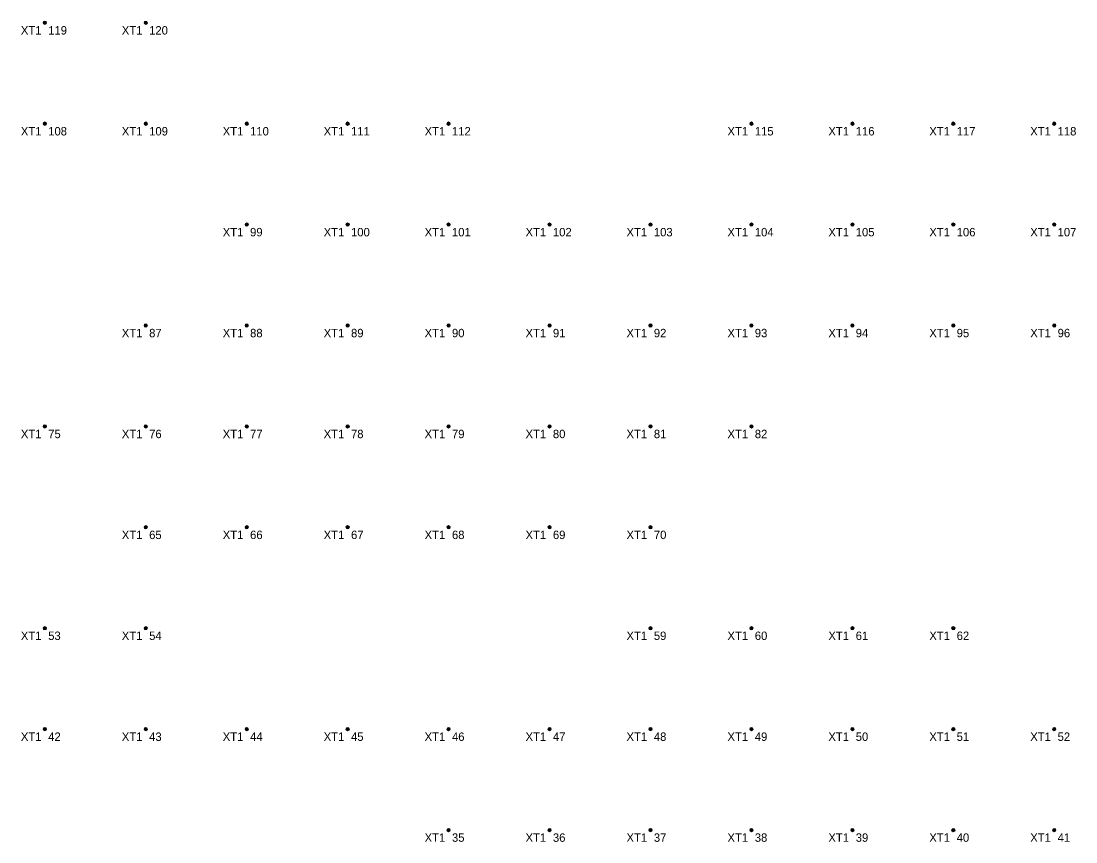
# Model space of a CAD drawing. Header units: millimetres. Extents: x -7 to 1066, y -16 to 1110.
# Drawn here: x -7.1 to 306.4, y 866.5 to 1110.5 of the extents above; entities that cross this region are included whole.
import ezdxf

# ---------------------------------------------------------------- set-up
doc = ezdxf.new("R2010")
doc.units = ezdxf.units.MM

# ---------------------------------------------------------------- blocks, each defined once
blk = doc.blocks.new('XT1#35')
at = {"lineweight": 0}
for radius in [0.5, 0.3, 0.1]:
    blk.add_circle((0, 0), radius, dxfattribs=at)
at = {"char_height": 2.5}
for s, insert, attachment_point in [('XT1', (-1, -1), 3), ('35', (1, -1), 1)]:
    blk.add_mtext(s, dxfattribs=dict(at, insert=insert, attachment_point=attachment_point))
blk = doc.blocks.new('XT1#36')
at = {"lineweight": 0}
for radius in [0.5, 0.3, 0.1]:
    blk.add_circle((0, 0), radius, dxfattribs=at)
at = {"char_height": 2.5}
for s, insert, attachment_point in [('XT1', (-1, -1), 3), ('36', (1, -1), 1)]:
    blk.add_mtext(s, dxfattribs=dict(at, insert=insert, attachment_point=attachment_point))
blk = doc.blocks.new('XT1#37')
at = {"lineweight": 0}
for radius in [0.5, 0.3, 0.1]:
    blk.add_circle((0, 0), radius, dxfattribs=at)
at = {"char_height": 2.5}
for s, insert, attachment_point in [('XT1', (-1, -1), 3), ('37', (1, -1), 1)]:
    blk.add_mtext(s, dxfattribs=dict(at, insert=insert, attachment_point=attachment_point))
blk = doc.blocks.new('XT1#38')
at = {"lineweight": 0}
for radius in [0.5, 0.3, 0.1]:
    blk.add_circle((0, 0), radius, dxfattribs=at)
at = {"char_height": 2.5}
for s, insert, attachment_point in [('XT1', (-1, -1), 3), ('38', (1, -1), 1)]:
    blk.add_mtext(s, dxfattribs=dict(at, insert=insert, attachment_point=attachment_point))
blk = doc.blocks.new('XT1#39')
at = {"lineweight": 0}
for radius in [0.5, 0.3, 0.1]:
    blk.add_circle((0, 0), radius, dxfattribs=at)
at = {"char_height": 2.5}
for s, insert, attachment_point in [('XT1', (-1, -1), 3), ('39', (1, -1), 1)]:
    blk.add_mtext(s, dxfattribs=dict(at, insert=insert, attachment_point=attachment_point))
blk = doc.blocks.new('XT1#40')
at = {"lineweight": 0}
for radius in [0.5, 0.3, 0.1]:
    blk.add_circle((0, 0), radius, dxfattribs=at)
at = {"char_height": 2.5}
for s, insert, attachment_point in [('XT1', (-1, -1), 3), ('40', (1, -1), 1)]:
    blk.add_mtext(s, dxfattribs=dict(at, insert=insert, attachment_point=attachment_point))
blk = doc.blocks.new('XT1#41')
at = {"lineweight": 0}
for radius in [0.5, 0.3, 0.1]:
    blk.add_circle((0, 0), radius, dxfattribs=at)
at = {"char_height": 2.5}
for s, insert, attachment_point in [('XT1', (-1, -1), 3), ('41', (1, -1), 1)]:
    blk.add_mtext(s, dxfattribs=dict(at, insert=insert, attachment_point=attachment_point))
blk = doc.blocks.new('XT1#42')
at = {"lineweight": 0}
for radius in [0.5, 0.3, 0.1]:
    blk.add_circle((0, 0), radius, dxfattribs=at)
at = {"char_height": 2.5}
for s, insert, attachment_point in [('XT1', (-1, -1), 3), ('42', (1, -1), 1)]:
    blk.add_mtext(s, dxfattribs=dict(at, insert=insert, attachment_point=attachment_point))
blk = doc.blocks.new('XT1#43')
at = {"lineweight": 0}
for radius in [0.5, 0.3, 0.1]:
    blk.add_circle((0, 0), radius, dxfattribs=at)
at = {"char_height": 2.5}
for s, insert, attachment_point in [('XT1', (-1, -1), 3), ('43', (1, -1), 1)]:
    blk.add_mtext(s, dxfattribs=dict(at, insert=insert, attachment_point=attachment_point))
blk = doc.blocks.new('XT1#44')
at = {"lineweight": 0}
for radius in [0.5, 0.3, 0.1]:
    blk.add_circle((0, 0), radius, dxfattribs=at)
at = {"char_height": 2.5}
for s, insert, attachment_point in [('XT1', (-1, -1), 3), ('44', (1, -1), 1)]:
    blk.add_mtext(s, dxfattribs=dict(at, insert=insert, attachment_point=attachment_point))
blk = doc.blocks.new('XT1#45')
at = {"lineweight": 0}
for radius in [0.5, 0.3, 0.1]:
    blk.add_circle((0, 0), radius, dxfattribs=at)
at = {"char_height": 2.5}
for s, insert, attachment_point in [('XT1', (-1, -1), 3), ('45', (1, -1), 1)]:
    blk.add_mtext(s, dxfattribs=dict(at, insert=insert, attachment_point=attachment_point))
blk = doc.blocks.new('XT1#46')
at = {"lineweight": 0}
for radius in [0.5, 0.3, 0.1]:
    blk.add_circle((0, 0), radius, dxfattribs=at)
at = {"char_height": 2.5}
for s, insert, attachment_point in [('XT1', (-1, -1), 3), ('46', (1, -1), 1)]:
    blk.add_mtext(s, dxfattribs=dict(at, insert=insert, attachment_point=attachment_point))
blk = doc.blocks.new('XT1#47')
at = {"lineweight": 0}
for radius in [0.5, 0.3, 0.1]:
    blk.add_circle((0, 0), radius, dxfattribs=at)
at = {"char_height": 2.5}
for s, insert, attachment_point in [('XT1', (-1, -1), 3), ('47', (1, -1), 1)]:
    blk.add_mtext(s, dxfattribs=dict(at, insert=insert, attachment_point=attachment_point))
blk = doc.blocks.new('XT1#48')
at = {"lineweight": 0}
for radius in [0.5, 0.3, 0.1]:
    blk.add_circle((0, 0), radius, dxfattribs=at)
at = {"char_height": 2.5}
for s, insert, attachment_point in [('XT1', (-1, -1), 3), ('48', (1, -1), 1)]:
    blk.add_mtext(s, dxfattribs=dict(at, insert=insert, attachment_point=attachment_point))
blk = doc.blocks.new('XT1#49')
at = {"lineweight": 0}
for radius in [0.5, 0.3, 0.1]:
    blk.add_circle((0, 0), radius, dxfattribs=at)
at = {"char_height": 2.5}
for s, insert, attachment_point in [('XT1', (-1, -1), 3), ('49', (1, -1), 1)]:
    blk.add_mtext(s, dxfattribs=dict(at, insert=insert, attachment_point=attachment_point))
blk = doc.blocks.new('XT1#50')
at = {"lineweight": 0}
for radius in [0.5, 0.3, 0.1]:
    blk.add_circle((0, 0), radius, dxfattribs=at)
at = {"char_height": 2.5}
for s, insert, attachment_point in [('XT1', (-1, -1), 3), ('50', (1, -1), 1)]:
    blk.add_mtext(s, dxfattribs=dict(at, insert=insert, attachment_point=attachment_point))
blk = doc.blocks.new('XT1#51')
at = {"lineweight": 0}
for radius in [0.5, 0.3, 0.1]:
    blk.add_circle((0, 0), radius, dxfattribs=at)
at = {"char_height": 2.5}
for s, insert, attachment_point in [('XT1', (-1, -1), 3), ('51', (1, -1), 1)]:
    blk.add_mtext(s, dxfattribs=dict(at, insert=insert, attachment_point=attachment_point))
blk = doc.blocks.new('XT1#52')
at = {"lineweight": 0}
for radius in [0.5, 0.3, 0.1]:
    blk.add_circle((0, 0), radius, dxfattribs=at)
at = {"char_height": 2.5}
for s, insert, attachment_point in [('XT1', (-1, -1), 3), ('52', (1, -1), 1)]:
    blk.add_mtext(s, dxfattribs=dict(at, insert=insert, attachment_point=attachment_point))
blk = doc.blocks.new('XT1#53')
at = {"lineweight": 0}
for radius in [0.5, 0.3, 0.1]:
    blk.add_circle((0, 0), radius, dxfattribs=at)
at = {"char_height": 2.5}
for s, insert, attachment_point in [('XT1', (-1, -1), 3), ('53', (1, -1), 1)]:
    blk.add_mtext(s, dxfattribs=dict(at, insert=insert, attachment_point=attachment_point))
blk = doc.blocks.new('XT1#54')
at = {"lineweight": 0}
for radius in [0.5, 0.3, 0.1]:
    blk.add_circle((0, 0), radius, dxfattribs=at)
at = {"char_height": 2.5}
for s, insert, attachment_point in [('XT1', (-1, -1), 3), ('54', (1, -1), 1)]:
    blk.add_mtext(s, dxfattribs=dict(at, insert=insert, attachment_point=attachment_point))
blk = doc.blocks.new('XT1#59')
at = {"lineweight": 0}
for radius in [0.5, 0.3, 0.1]:
    blk.add_circle((0, 0), radius, dxfattribs=at)
at = {"char_height": 2.5}
for s, insert, attachment_point in [('XT1', (-1, -1), 3), ('59', (1, -1), 1)]:
    blk.add_mtext(s, dxfattribs=dict(at, insert=insert, attachment_point=attachment_point))
blk = doc.blocks.new('XT1#60')
at = {"lineweight": 0}
for radius in [0.5, 0.3, 0.1]:
    blk.add_circle((0, 0), radius, dxfattribs=at)
at = {"char_height": 2.5}
for s, insert, attachment_point in [('XT1', (-1, -1), 3), ('60', (1, -1), 1)]:
    blk.add_mtext(s, dxfattribs=dict(at, insert=insert, attachment_point=attachment_point))
blk = doc.blocks.new('XT1#61')
at = {"lineweight": 0}
for radius in [0.5, 0.3, 0.1]:
    blk.add_circle((0, 0), radius, dxfattribs=at)
at = {"char_height": 2.5}
for s, insert, attachment_point in [('XT1', (-1, -1), 3), ('61', (1, -1), 1)]:
    blk.add_mtext(s, dxfattribs=dict(at, insert=insert, attachment_point=attachment_point))
blk = doc.blocks.new('XT1#62')
at = {"lineweight": 0}
for radius in [0.5, 0.3, 0.1]:
    blk.add_circle((0, 0), radius, dxfattribs=at)
at = {"char_height": 2.5}
for s, insert, attachment_point in [('XT1', (-1, -1), 3), ('62', (1, -1), 1)]:
    blk.add_mtext(s, dxfattribs=dict(at, insert=insert, attachment_point=attachment_point))
blk = doc.blocks.new('XT1#65')
at = {"lineweight": 0}
for radius in [0.5, 0.3, 0.1]:
    blk.add_circle((0, 0), radius, dxfattribs=at)
at = {"char_height": 2.5}
for s, insert, attachment_point in [('XT1', (-1, -1), 3), ('65', (1, -1), 1)]:
    blk.add_mtext(s, dxfattribs=dict(at, insert=insert, attachment_point=attachment_point))
blk = doc.blocks.new('XT1#66')
at = {"lineweight": 0}
for radius in [0.5, 0.3, 0.1]:
    blk.add_circle((0, 0), radius, dxfattribs=at)
at = {"char_height": 2.5}
for s, insert, attachment_point in [('XT1', (-1, -1), 3), ('66', (1, -1), 1)]:
    blk.add_mtext(s, dxfattribs=dict(at, insert=insert, attachment_point=attachment_point))
blk = doc.blocks.new('XT1#67')
at = {"lineweight": 0}
for radius in [0.5, 0.3, 0.1]:
    blk.add_circle((0, 0), radius, dxfattribs=at)
at = {"char_height": 2.5}
for s, insert, attachment_point in [('XT1', (-1, -1), 3), ('67', (1, -1), 1)]:
    blk.add_mtext(s, dxfattribs=dict(at, insert=insert, attachment_point=attachment_point))
blk = doc.blocks.new('XT1#68')
at = {"lineweight": 0}
for radius in [0.5, 0.3, 0.1]:
    blk.add_circle((0, 0), radius, dxfattribs=at)
at = {"char_height": 2.5}
for s, insert, attachment_point in [('XT1', (-1, -1), 3), ('68', (1, -1), 1)]:
    blk.add_mtext(s, dxfattribs=dict(at, insert=insert, attachment_point=attachment_point))
blk = doc.blocks.new('XT1#69')
at = {"lineweight": 0}
for radius in [0.5, 0.3, 0.1]:
    blk.add_circle((0, 0), radius, dxfattribs=at)
at = {"char_height": 2.5}
for s, insert, attachment_point in [('XT1', (-1, -1), 3), ('69', (1, -1), 1)]:
    blk.add_mtext(s, dxfattribs=dict(at, insert=insert, attachment_point=attachment_point))
blk = doc.blocks.new('XT1#70')
at = {"lineweight": 0}
for radius in [0.5, 0.3, 0.1]:
    blk.add_circle((0, 0), radius, dxfattribs=at)
at = {"char_height": 2.5}
for s, insert, attachment_point in [('XT1', (-1, -1), 3), ('70', (1, -1), 1)]:
    blk.add_mtext(s, dxfattribs=dict(at, insert=insert, attachment_point=attachment_point))
blk = doc.blocks.new('XT1#75')
at = {"lineweight": 0}
for radius in [0.5, 0.3, 0.1]:
    blk.add_circle((0, 0), radius, dxfattribs=at)
at = {"char_height": 2.5}
for s, insert, attachment_point in [('XT1', (-1, -1), 3), ('75', (1, -1), 1)]:
    blk.add_mtext(s, dxfattribs=dict(at, insert=insert, attachment_point=attachment_point))
blk = doc.blocks.new('XT1#76')
at = {"lineweight": 0}
for radius in [0.5, 0.3, 0.1]:
    blk.add_circle((0, 0), radius, dxfattribs=at)
at = {"char_height": 2.5}
for s, insert, attachment_point in [('XT1', (-1, -1), 3), ('76', (1, -1), 1)]:
    blk.add_mtext(s, dxfattribs=dict(at, insert=insert, attachment_point=attachment_point))
blk = doc.blocks.new('XT1#77')
at = {"lineweight": 0}
for radius in [0.5, 0.3, 0.1]:
    blk.add_circle((0, 0), radius, dxfattribs=at)
at = {"char_height": 2.5}
for s, insert, attachment_point in [('XT1', (-1, -1), 3), ('77', (1, -1), 1)]:
    blk.add_mtext(s, dxfattribs=dict(at, insert=insert, attachment_point=attachment_point))
blk = doc.blocks.new('XT1#78')
at = {"lineweight": 0}
for radius in [0.5, 0.3, 0.1]:
    blk.add_circle((0, 0), radius, dxfattribs=at)
at = {"char_height": 2.5}
for s, insert, attachment_point in [('XT1', (-1, -1), 3), ('78', (1, -1), 1)]:
    blk.add_mtext(s, dxfattribs=dict(at, insert=insert, attachment_point=attachment_point))
blk = doc.blocks.new('XT1#79')
at = {"lineweight": 0}
for radius in [0.5, 0.3, 0.1]:
    blk.add_circle((0, 0), radius, dxfattribs=at)
at = {"char_height": 2.5}
for s, insert, attachment_point in [('XT1', (-1, -1), 3), ('79', (1, -1), 1)]:
    blk.add_mtext(s, dxfattribs=dict(at, insert=insert, attachment_point=attachment_point))
blk = doc.blocks.new('XT1#80')
at = {"lineweight": 0}
for radius in [0.5, 0.3, 0.1]:
    blk.add_circle((0, 0), radius, dxfattribs=at)
at = {"char_height": 2.5}
for s, insert, attachment_point in [('XT1', (-1, -1), 3), ('80', (1, -1), 1)]:
    blk.add_mtext(s, dxfattribs=dict(at, insert=insert, attachment_point=attachment_point))
blk = doc.blocks.new('XT1#81')
at = {"lineweight": 0}
for radius in [0.5, 0.3, 0.1]:
    blk.add_circle((0, 0), radius, dxfattribs=at)
at = {"char_height": 2.5}
for s, insert, attachment_point in [('XT1', (-1, -1), 3), ('81', (1, -1), 1)]:
    blk.add_mtext(s, dxfattribs=dict(at, insert=insert, attachment_point=attachment_point))
blk = doc.blocks.new('XT1#82')
at = {"lineweight": 0}
for radius in [0.5, 0.3, 0.1]:
    blk.add_circle((0, 0), radius, dxfattribs=at)
at = {"char_height": 2.5}
for s, insert, attachment_point in [('XT1', (-1, -1), 3), ('82', (1, -1), 1)]:
    blk.add_mtext(s, dxfattribs=dict(at, insert=insert, attachment_point=attachment_point))
blk = doc.blocks.new('XT1#87')
at = {"lineweight": 0}
for radius in [0.5, 0.3, 0.1]:
    blk.add_circle((0, 0), radius, dxfattribs=at)
at = {"char_height": 2.5}
for s, insert, attachment_point in [('XT1', (-1, -1), 3), ('87', (1, -1), 1)]:
    blk.add_mtext(s, dxfattribs=dict(at, insert=insert, attachment_point=attachment_point))
blk = doc.blocks.new('XT1#88')
at = {"lineweight": 0}
for radius in [0.5, 0.3, 0.1]:
    blk.add_circle((0, 0), radius, dxfattribs=at)
at = {"char_height": 2.5}
for s, insert, attachment_point in [('XT1', (-1, -1), 3), ('88', (1, -1), 1)]:
    blk.add_mtext(s, dxfattribs=dict(at, insert=insert, attachment_point=attachment_point))
blk = doc.blocks.new('XT1#89')
at = {"lineweight": 0}
for radius in [0.5, 0.3, 0.1]:
    blk.add_circle((0, 0), radius, dxfattribs=at)
at = {"char_height": 2.5}
for s, insert, attachment_point in [('XT1', (-1, -1), 3), ('89', (1, -1), 1)]:
    blk.add_mtext(s, dxfattribs=dict(at, insert=insert, attachment_point=attachment_point))
blk = doc.blocks.new('XT1#90')
at = {"lineweight": 0}
for radius in [0.5, 0.3, 0.1]:
    blk.add_circle((0, 0), radius, dxfattribs=at)
at = {"char_height": 2.5}
for s, insert, attachment_point in [('XT1', (-1, -1), 3), ('90', (1, -1), 1)]:
    blk.add_mtext(s, dxfattribs=dict(at, insert=insert, attachment_point=attachment_point))
blk = doc.blocks.new('XT1#91')
at = {"lineweight": 0}
for radius in [0.5, 0.3, 0.1]:
    blk.add_circle((0, 0), radius, dxfattribs=at)
at = {"char_height": 2.5}
for s, insert, attachment_point in [('XT1', (-1, -1), 3), ('91', (1, -1), 1)]:
    blk.add_mtext(s, dxfattribs=dict(at, insert=insert, attachment_point=attachment_point))
blk = doc.blocks.new('XT1#92')
at = {"lineweight": 0}
for radius in [0.5, 0.3, 0.1]:
    blk.add_circle((0, 0), radius, dxfattribs=at)
at = {"char_height": 2.5}
for s, insert, attachment_point in [('XT1', (-1, -1), 3), ('92', (1, -1), 1)]:
    blk.add_mtext(s, dxfattribs=dict(at, insert=insert, attachment_point=attachment_point))
blk = doc.blocks.new('XT1#93')
at = {"lineweight": 0}
for radius in [0.5, 0.3, 0.1]:
    blk.add_circle((0, 0), radius, dxfattribs=at)
at = {"char_height": 2.5}
for s, insert, attachment_point in [('XT1', (-1, -1), 3), ('93', (1, -1), 1)]:
    blk.add_mtext(s, dxfattribs=dict(at, insert=insert, attachment_point=attachment_point))
blk = doc.blocks.new('XT1#94')
at = {"lineweight": 0}
for radius in [0.5, 0.3, 0.1]:
    blk.add_circle((0, 0), radius, dxfattribs=at)
at = {"char_height": 2.5}
for s, insert, attachment_point in [('XT1', (-1, -1), 3), ('94', (1, -1), 1)]:
    blk.add_mtext(s, dxfattribs=dict(at, insert=insert, attachment_point=attachment_point))
blk = doc.blocks.new('XT1#95')
at = {"lineweight": 0}
for radius in [0.5, 0.3, 0.1]:
    blk.add_circle((0, 0), radius, dxfattribs=at)
at = {"char_height": 2.5}
for s, insert, attachment_point in [('XT1', (-1, -1), 3), ('95', (1, -1), 1)]:
    blk.add_mtext(s, dxfattribs=dict(at, insert=insert, attachment_point=attachment_point))
blk = doc.blocks.new('XT1#96')
at = {"lineweight": 0}
for radius in [0.5, 0.3, 0.1]:
    blk.add_circle((0, 0), radius, dxfattribs=at)
at = {"char_height": 2.5}
for s, insert, attachment_point in [('XT1', (-1, -1), 3), ('96', (1, -1), 1)]:
    blk.add_mtext(s, dxfattribs=dict(at, insert=insert, attachment_point=attachment_point))
blk = doc.blocks.new('XT1#99')
at = {"lineweight": 0}
for radius in [0.5, 0.3, 0.1]:
    blk.add_circle((0, 0), radius, dxfattribs=at)
at = {"char_height": 2.5}
for s, insert, attachment_point in [('XT1', (-1, -1), 3), ('99', (1, -1), 1)]:
    blk.add_mtext(s, dxfattribs=dict(at, insert=insert, attachment_point=attachment_point))
blk = doc.blocks.new('XT1#100')
at = {"lineweight": 0}
for radius in [0.5, 0.3, 0.1]:
    blk.add_circle((0, 0), radius, dxfattribs=at)
at = {"char_height": 2.5}
for s, insert, attachment_point in [('XT1', (-1, -1), 3), ('100', (1, -1), 1)]:
    blk.add_mtext(s, dxfattribs=dict(at, insert=insert, attachment_point=attachment_point))
blk = doc.blocks.new('XT1#101')
at = {"lineweight": 0}
for radius in [0.5, 0.3, 0.1]:
    blk.add_circle((0, 0), radius, dxfattribs=at)
at = {"char_height": 2.5}
for s, insert, attachment_point in [('XT1', (-1, -1), 3), ('101', (1, -1), 1)]:
    blk.add_mtext(s, dxfattribs=dict(at, insert=insert, attachment_point=attachment_point))
blk = doc.blocks.new('XT1#102')
at = {"lineweight": 0}
for radius in [0.5, 0.3, 0.1]:
    blk.add_circle((0, 0), radius, dxfattribs=at)
at = {"char_height": 2.5}
for s, insert, attachment_point in [('XT1', (-1, -1), 3), ('102', (1, -1), 1)]:
    blk.add_mtext(s, dxfattribs=dict(at, insert=insert, attachment_point=attachment_point))
blk = doc.blocks.new('XT1#103')
at = {"lineweight": 0}
for radius in [0.5, 0.3, 0.1]:
    blk.add_circle((0, 0), radius, dxfattribs=at)
at = {"char_height": 2.5}
for s, insert, attachment_point in [('XT1', (-1, -1), 3), ('103', (1, -1), 1)]:
    blk.add_mtext(s, dxfattribs=dict(at, insert=insert, attachment_point=attachment_point))
blk = doc.blocks.new('XT1#104')
at = {"lineweight": 0}
for radius in [0.5, 0.3, 0.1]:
    blk.add_circle((0, 0), radius, dxfattribs=at)
at = {"char_height": 2.5}
for s, insert, attachment_point in [('XT1', (-1, -1), 3), ('104', (1, -1), 1)]:
    blk.add_mtext(s, dxfattribs=dict(at, insert=insert, attachment_point=attachment_point))
blk = doc.blocks.new('XT1#105')
at = {"lineweight": 0}
for radius in [0.5, 0.3, 0.1]:
    blk.add_circle((0, 0), radius, dxfattribs=at)
at = {"char_height": 2.5}
for s, insert, attachment_point in [('XT1', (-1, -1), 3), ('105', (1, -1), 1)]:
    blk.add_mtext(s, dxfattribs=dict(at, insert=insert, attachment_point=attachment_point))
blk = doc.blocks.new('XT1#106')
at = {"lineweight": 0}
for radius in [0.5, 0.3, 0.1]:
    blk.add_circle((0, 0), radius, dxfattribs=at)
at = {"char_height": 2.5}
for s, insert, attachment_point in [('XT1', (-1, -1), 3), ('106', (1, -1), 1)]:
    blk.add_mtext(s, dxfattribs=dict(at, insert=insert, attachment_point=attachment_point))
blk = doc.blocks.new('XT1#107')
at = {"lineweight": 0}
for radius in [0.5, 0.3, 0.1]:
    blk.add_circle((0, 0), radius, dxfattribs=at)
at = {"char_height": 2.5}
for s, insert, attachment_point in [('XT1', (-1, -1), 3), ('107', (1, -1), 1)]:
    blk.add_mtext(s, dxfattribs=dict(at, insert=insert, attachment_point=attachment_point))
blk = doc.blocks.new('XT1#108')
at = {"lineweight": 0}
for radius in [0.5, 0.3, 0.1]:
    blk.add_circle((0, 0), radius, dxfattribs=at)
at = {"char_height": 2.5}
for s, insert, attachment_point in [('XT1', (-1, -1), 3), ('108', (1, -1), 1)]:
    blk.add_mtext(s, dxfattribs=dict(at, insert=insert, attachment_point=attachment_point))
blk = doc.blocks.new('XT1#109')
at = {"lineweight": 0}
for radius in [0.5, 0.3, 0.1]:
    blk.add_circle((0, 0), radius, dxfattribs=at)
at = {"char_height": 2.5}
for s, insert, attachment_point in [('XT1', (-1, -1), 3), ('109', (1, -1), 1)]:
    blk.add_mtext(s, dxfattribs=dict(at, insert=insert, attachment_point=attachment_point))
blk = doc.blocks.new('XT1#110')
at = {"lineweight": 0}
for radius in [0.5, 0.3, 0.1]:
    blk.add_circle((0, 0), radius, dxfattribs=at)
at = {"char_height": 2.5}
for s, insert, attachment_point in [('XT1', (-1, -1), 3), ('110', (1, -1), 1)]:
    blk.add_mtext(s, dxfattribs=dict(at, insert=insert, attachment_point=attachment_point))
blk = doc.blocks.new('XT1#111')
at = {"lineweight": 0}
for radius in [0.5, 0.3, 0.1]:
    blk.add_circle((0, 0), radius, dxfattribs=at)
at = {"char_height": 2.5}
for s, insert, attachment_point in [('XT1', (-1, -1), 3), ('111', (1, -1), 1)]:
    blk.add_mtext(s, dxfattribs=dict(at, insert=insert, attachment_point=attachment_point))
blk = doc.blocks.new('XT1#112')
at = {"lineweight": 0}
for radius in [0.5, 0.3, 0.1]:
    blk.add_circle((0, 0), radius, dxfattribs=at)
at = {"char_height": 2.5}
for s, insert, attachment_point in [('XT1', (-1, -1), 3), ('112', (1, -1), 1)]:
    blk.add_mtext(s, dxfattribs=dict(at, insert=insert, attachment_point=attachment_point))
blk = doc.blocks.new('XT1#115')
at = {"lineweight": 0}
for radius in [0.5, 0.3, 0.1]:
    blk.add_circle((0, 0), radius, dxfattribs=at)
at = {"char_height": 2.5}
for s, insert, attachment_point in [('XT1', (-1, -1), 3), ('115', (1, -1), 1)]:
    blk.add_mtext(s, dxfattribs=dict(at, insert=insert, attachment_point=attachment_point))
blk = doc.blocks.new('XT1#116')
at = {"lineweight": 0}
for radius in [0.5, 0.3, 0.1]:
    blk.add_circle((0, 0), radius, dxfattribs=at)
at = {"char_height": 2.5}
for s, insert, attachment_point in [('XT1', (-1, -1), 3), ('116', (1, -1), 1)]:
    blk.add_mtext(s, dxfattribs=dict(at, insert=insert, attachment_point=attachment_point))
blk = doc.blocks.new('XT1#117')
at = {"lineweight": 0}
for radius in [0.5, 0.3, 0.1]:
    blk.add_circle((0, 0), radius, dxfattribs=at)
at = {"char_height": 2.5}
for s, insert, attachment_point in [('XT1', (-1, -1), 3), ('117', (1, -1), 1)]:
    blk.add_mtext(s, dxfattribs=dict(at, insert=insert, attachment_point=attachment_point))
blk = doc.blocks.new('XT1#118')
at = {"lineweight": 0}
for radius in [0.5, 0.3, 0.1]:
    blk.add_circle((0, 0), radius, dxfattribs=at)
at = {"char_height": 2.5}
for s, insert, attachment_point in [('XT1', (-1, -1), 3), ('118', (1, -1), 1)]:
    blk.add_mtext(s, dxfattribs=dict(at, insert=insert, attachment_point=attachment_point))
blk = doc.blocks.new('XT1#119')
at = {"lineweight": 0}
for radius in [0.5, 0.3, 0.1]:
    blk.add_circle((0, 0), radius, dxfattribs=at)
at = {"char_height": 2.5}
for s, insert, attachment_point in [('XT1', (-1, -1), 3), ('119', (1, -1), 1)]:
    blk.add_mtext(s, dxfattribs=dict(at, insert=insert, attachment_point=attachment_point))
blk = doc.blocks.new('XT1#120')
at = {"lineweight": 0}
for radius in [0.5, 0.3, 0.1]:
    blk.add_circle((0, 0), radius, dxfattribs=at)
at = {"char_height": 2.5}
for s, insert, attachment_point in [('XT1', (-1, -1), 3), ('120', (1, -1), 1)]:
    blk.add_mtext(s, dxfattribs=dict(at, insert=insert, attachment_point=attachment_point))

msp = doc.modelspace()

# ---------------------------------------------------------------- block references
for name, p in [('XT1#119', (0, 1110)), ('XT1#120', (30, 1110)), ('XT1#108', (0, 1080)), ('XT1#109', (30, 1080)), ('XT1#110', (60, 1080)), ('XT1#111', (90, 1080)), ('XT1#112', (120, 1080)), ('XT1#115', (210, 1080)), ('XT1#116', (240, 1080)), ('XT1#117', (270, 1080)), ('XT1#118', (300, 1080)), ('XT1#99', (60, 1050)), ('XT1#100', (90, 1050)), ('XT1#101', (120, 1050)), ('XT1#102', (150, 1050)), ('XT1#103', (180, 1050)), ('XT1#104', (210, 1050)), ('XT1#105', (240, 1050)), ('XT1#106', (270, 1050)), ('XT1#107', (300, 1050)), ('XT1#87', (30, 1020)), ('XT1#88', (60, 1020)), ('XT1#89', (90, 1020)), ('XT1#90', (120, 1020)), ('XT1#91', (150, 1020)), ('XT1#92', (180, 1020)), ('XT1#93', (210, 1020)), ('XT1#94', (240, 1020)), ('XT1#95', (270, 1020)), ('XT1#96', (300, 1020)), ('XT1#75', (0, 990)), ('XT1#76', (30, 990)), ('XT1#77', (60, 990)), ('XT1#78', (90, 990)), ('XT1#79', (120, 990)), ('XT1#80', (150, 990)), ('XT1#81', (180, 990)), ('XT1#82', (210, 990)), ('XT1#65', (30, 960)), ('XT1#66', (60, 960)), ('XT1#67', (90, 960)), ('XT1#68', (120, 960)), ('XT1#69', (150, 960)), ('XT1#70', (180, 960)), ('XT1#53', (0, 930)), ('XT1#54', (30, 930)), ('XT1#59', (180, 930)), ('XT1#60', (210, 930)), ('XT1#61', (240, 930)), ('XT1#62', (270, 930)), ('XT1#42', (0, 900)), ('XT1#43', (30, 900)), ('XT1#44', (60, 900)), ('XT1#45', (90, 900)), ('XT1#46', (120, 900)), ('XT1#47', (150, 900)), ('XT1#48', (180, 900)), ('XT1#49', (210, 900)), ('XT1#50', (240, 900)), ('XT1#51', (270, 900)), ('XT1#52', (300, 900)), ('XT1#35', (120, 870)), ('XT1#36', (150, 870)), ('XT1#37', (180, 870)), ('XT1#38', (210, 870)), ('XT1#39', (240, 870)), ('XT1#40', (270, 870)), ('XT1#41', (300, 870))]:
    msp.add_blockref(name, p)

doc.saveas('drawing.dxf')
